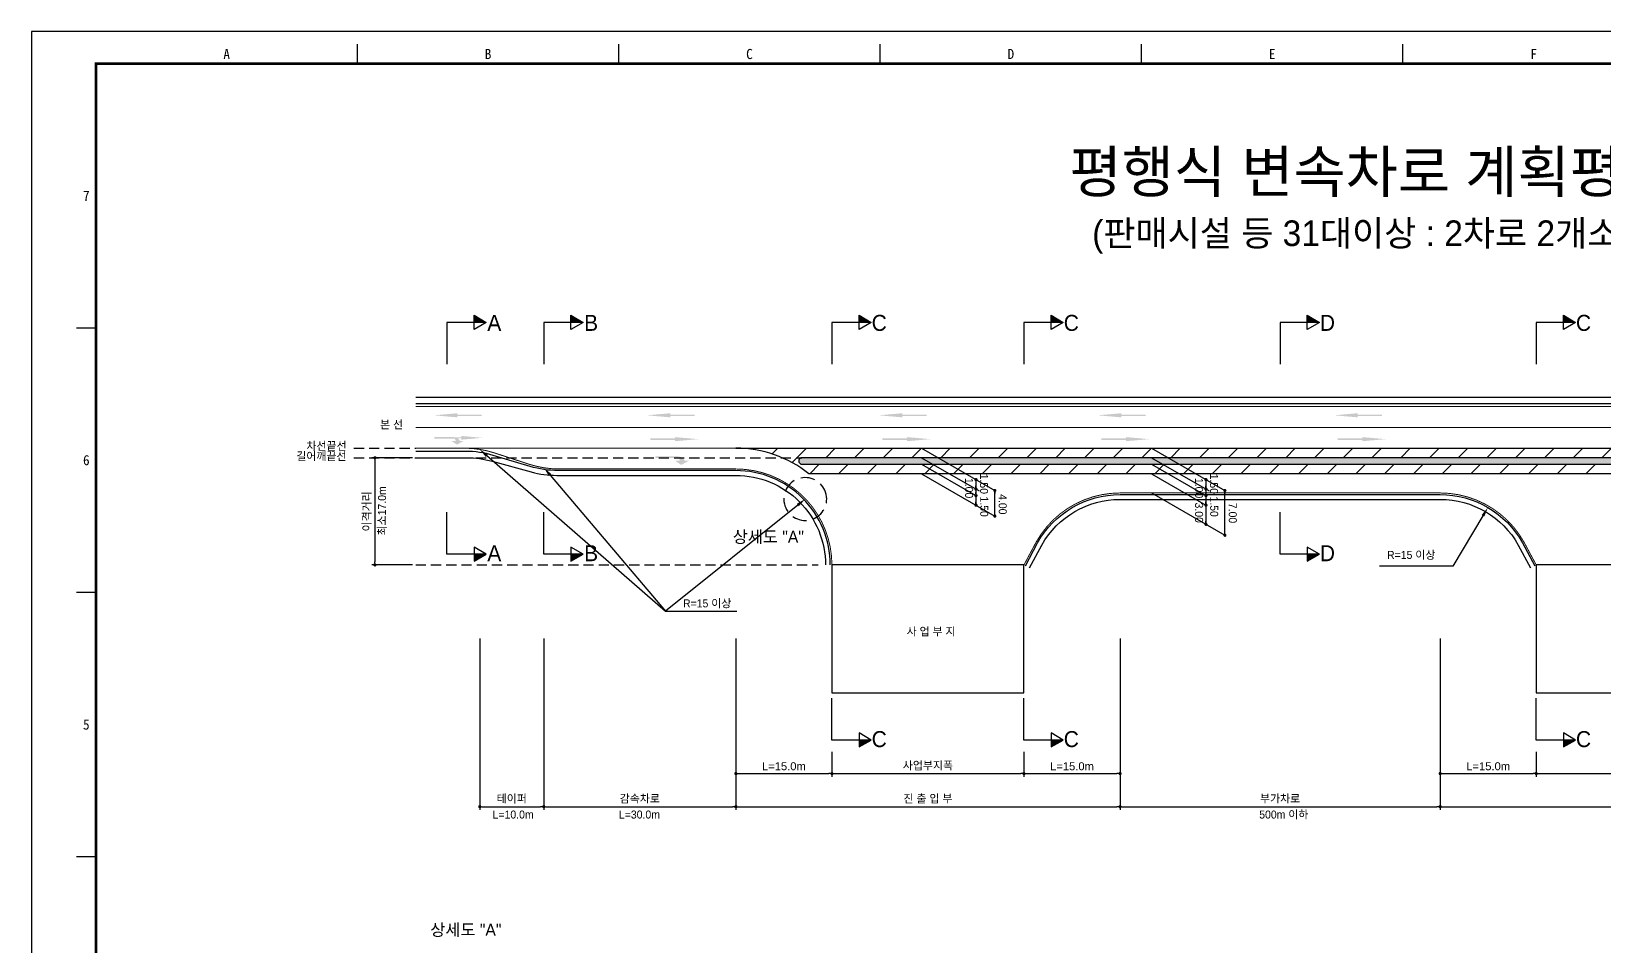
# Model space of a CAD drawing. Header units: millimetres. Extents: x 471 to 894, y -7 to 293.
# Drawn here: x 470.9 to 716.6, y 149.6 to 292.7 of the extents above; entities that cross this region are included whole.
import ezdxf
from ezdxf.enums import TextEntityAlignment as Align

# ---------------------------------------------------------------- set-up
doc = ezdxf.new("R2010")
doc.units = ezdxf.units.MM
doc.linetypes.add('HIDDEN', pattern=[9.525, 6.35, -3.175])
for name, color, linetype in [('CC-GSTR-0004', 4, 'Continuous'), ('CM-LANE-0030', 30, 'Continuous'), ('CZ-DIMT-0002', 7, 'Continuous'), ('CZ-LIN1-0007', 7, 'Continuous'), ('CZ-LIN2-0003', 3, 'Continuous'), ('CZ-LINE-0001', 7, 'Continuous'), ('CZ-TEXT-BOX0', 7, 'Continuous'), ('TITLE', 7, 'Continuous')]:
    doc.layers.add(name, color=color, linetype=linetype)
doc.styles.add('돋움', font='')
doc.styles.add('돋음체', font='')
doc.styles.get('돋움').set_extended_font_data('Dotum')
doc.styles.get('돋음체').set_extended_font_data('DotumChe')

# ---------------------------------------------------------------- blocks, each defined once
blk = doc.blocks.new('_Dot')
at = {"color": 0, "linetype": 'ByBlock', "lineweight": -2}
blk.add_line((-0.5, 0), (-1, 0), dxfattribs=at)
at = {"color": 0, "linetype": 'ByBlock', "const_width": 0.5}
blk.add_lwpolyline([(-0.25, 0, 1), (0.25, 0, 1)], format="xyb", close=True, dxfattribs=at)

msp = doc.modelspace()

# ---------------------------------------------------------------- hatches: boundary and pattern name
at = {"layer": 'CM-LANE-0030'}
h = msp.add_hatch(dxfattribs=at)
h.set_pattern_fill('ANSI31', color=30, style=0)
h.set_pattern_definition([(45, (-1982.7108, -3.273), (-2.245064, 2.245064), [])])
h.paths.add_polyline_path([(580.92, 227.55, -0.170323), (592.32, 223.55), (739.51, 223.55, -0.170323), (750.92, 227.55)])
h.paths.add_polyline_path([(740.6, 226.05, -0.750696), (740.86, 225.13, 0.001926), (740.74, 225.05), (591.09, 225.05, 0.001926), (590.97, 225.13, -0.750696), (591.24, 226.05)], flags=16)
at = {"layer": 'CZ-LIN1-0007'}
for points in [[(537.41, 233.01), (537.41, 232.8), (541.24, 232.8), (541.24, 232.58), (537.41, 232.58), (537.41, 232.37), (533.76, 232.69)], [(570.67, 233.01), (570.67, 232.8), (574.5, 232.8), (574.5, 232.58), (570.67, 232.58), (570.67, 232.37), (567.02, 232.69)], [(606.91, 233.01), (606.91, 232.8), (610.73, 232.8), (610.73, 232.58), (606.91, 232.58), (606.91, 232.37), (603.26, 232.69)], [(641.1, 233.01), (641.1, 232.8), (644.92, 232.8), (644.92, 232.58), (641.1, 232.58), (641.1, 232.37), (637.45, 232.69)], [(678.02, 233.01), (678.02, 232.8), (681.85, 232.8), (681.85, 232.58), (678.02, 232.58), (678.02, 232.37), (674.37, 232.69)], [(536.93, 229.28, -0.267976), (537.83, 228.68), (538.39, 228.68), (537.35, 228.1), (536.52, 228.67), (537.13, 228.68, 0.504994), (536.86, 229.04), (533.81, 229.06), (533.81, 229.3)], [(538.06, 229.46), (538.06, 229.26), (534.63, 229.27), (534.63, 229.07), (538.06, 229.07), (538.06, 228.88), (541.33, 229.17)], [(571.4, 229.28), (571.4, 229.07), (567.58, 229.07), (567.58, 228.85), (571.4, 228.85), (571.4, 228.64), (575.06, 228.96)], [(607.64, 229.28), (607.64, 229.07), (603.82, 229.07), (603.82, 228.85), (607.64, 228.85), (607.64, 228.64), (611.29, 228.96)], [(641.83, 229.28), (641.83, 229.07), (638.01, 229.07), (638.01, 228.85), (641.83, 228.85), (641.83, 228.64), (645.48, 228.96)], [(678.76, 229.28), (678.76, 229.07), (674.93, 229.07), (674.93, 228.85), (678.76, 228.85), (678.76, 228.64), (682.41, 228.96)], [(571.9, 226.27, -0.267976), (572.93, 225.58), (573.56, 225.58), (572.39, 224.93), (571.44, 225.57), (572.14, 225.58, 0.504994), (571.83, 226), (568.36, 226.02), (568.37, 226.29)]]:
    msp.add_hatch(color=256, dxfattribs=at).paths.add_polyline_path(points)
at = {"layer": 'CZ-LIN2-0003'}
h = msp.add_hatch(dxfattribs=at)
h.set_pattern_fill('CROSS', color=256, scale=0.075, style=0)
h.set_pattern_definition([(0, (-1982.7108, -3.27287), (0.47625, 0.47625), [0.238125, -0.714375]), (90, (-1982.59176, -3.39194), (-0.47625, 0.47625), [0.238125, -0.714375])])
h.paths.add_polyline_path([(740.74, 225.05, -0.001926), (740.86, 225.13, 0.750696), (740.6, 226.05), (591.24, 226.05, 0.750696), (590.97, 225.13, -0.001926), (591.09, 225.05)])
at = {"layer": 'CZ-LINE-0001'}
for points in [[(540.04, 248.32), (540.04, 247.22), (541.94, 247.22)], [(555.16, 248.32), (555.16, 247.22), (557.06, 247.22)], [(600.16, 248.32), (600.16, 247.22), (602.06, 247.22)], [(630.16, 248.32), (630.16, 247.22), (632.06, 247.22)], [(670.16, 248.32), (670.16, 247.22), (672.06, 247.22)], [(710.16, 248.32), (710.16, 247.22), (712.06, 247.22)], [(541.94, 211), (540.04, 211), (540.04, 209.9)], [(557.06, 211), (555.16, 211), (555.16, 209.9)], [(672.06, 211), (670.16, 211), (670.16, 209.9)], [(602.06, 181.93), (600.16, 181.93), (600.16, 180.84)], [(632.06, 181.93), (630.16, 181.93), (630.16, 180.84)], [(712.06, 181.93), (710.16, 181.93), (710.16, 180.84)]]:
    msp.add_hatch(color=256, dxfattribs=at).paths.add_polyline_path(points)

# ---------------------------------------------------------------- linework, layer by layer
at = {"color": 0, "linetype": 'ByBlock', "lineweight": -2}
for p, q in [((618.42, 222.39), (618.42, 222.14)), ((618.42, 221.39), (618.42, 221.64)), ((654.34, 222.39), (654.34, 222.14)), ((654.34, 221.39), (654.34, 221.64)), ((618.42, 220.89), (618.42, 220.64)), ((618.42, 220.39), (618.42, 220.64)), ((618.42, 218.89), (618.42, 219.14)), ((621.37, 220.69), (621.37, 220.44)), ((654.34, 220.89), (654.34, 220.64)), ((654.34, 220.39), (654.34, 220.64)), ((654.34, 218.89), (654.34, 219.14)), ((657.3, 220.69), (657.3, 220.44)), ((621.37, 217.19), (621.37, 217.44)), ((654.34, 215.89), (654.34, 216.14)), ((657.3, 214.19), (657.3, 214.44))]:
    msp.add_line(p, q, dxfattribs=at)
at = {"color": 0, "linetype": 'ByBlock', "const_width": 0.25}
for points in [[(618.42, 222.52, 1), (618.42, 222.77, 1)], [(618.42, 221.27, 1), (618.42, 221.02, 1)], [(618.42, 221.02, 1), (618.42, 221.27, 1)], [(621.37, 220.81, 1), (621.37, 221.06, 1)], [(654.34, 222.52, 1), (654.34, 222.77, 1)], [(654.34, 221.27, 1), (654.34, 221.02, 1)], [(654.34, 221.02, 1), (654.34, 221.27, 1)], [(657.3, 220.81, 1), (657.3, 221.06, 1)], [(618.42, 220.27, 1), (618.42, 220.02, 1)], [(618.42, 218.77, 1), (618.42, 218.52, 1)], [(654.34, 220.27, 1), (654.34, 220.02, 1)], [(654.34, 218.77, 1), (654.34, 218.52, 1)], [(621.37, 217.06, 1), (621.37, 216.81, 1)], [(654.34, 215.77, 1), (654.34, 215.52, 1)], [(657.3, 214.06, 1), (657.3, 213.81, 1)]]:
    msp.add_lwpolyline(points, format="xyb", close=True, dxfattribs=at)
at = {"layer": 'CC-GSTR-0004'}
for points in [[(530.92, 235.55), (845.92, 235.55)], [(530.92, 234.55), (845.92, 234.55)]]:
    msp.add_lwpolyline(points, dxfattribs=at)
for points in [[(595.67, 209.3, 0.414214), (580.92, 224.05), (553.12, 224.05), (553.12, 224.05, -0.072993), (548.81, 224.68), (548.81, 224.68), (543.02, 226.42), (543.02, 226.42, 0.072993), (538.71, 227.05), (538.71, 227.05), (530.92, 227.05)], [(530.92, 226.05), (538.89, 226.05, -0.067192), (542.87, 225.51), (548.96, 223.84, 0.067192), (552.94, 223.3), (580.92, 223.3, -0.414214), (594.92, 209.3)], [(626.14, 209.18), (628.05, 212.77, -0.271285), (640.92, 220.3), (690.92, 220.3, -0.271285), (703.78, 212.77), (705.7, 209.18)], [(626.8, 208.83), (628.71, 212.41, -0.27114), (640.92, 219.55), (690.92, 219.55, -0.27114), (703.12, 212.41), (705.03, 208.83)]]:
    msp.add_lwpolyline(points, format="xyb", dxfattribs=at)
at = {"layer": 'CM-LANE-0030', "color": 30}
for p, q in [((580.92, 227.55), (750.92, 227.55)), ((739.51, 223.55), (592.32, 223.55))]:
    msp.add_line(p, q, dxfattribs=at)
at = {"layer": 'CM-LANE-0030', "color": 30, "const_width": 0.15}
msp.add_lwpolyline([(530.92, 230.8), (845.92, 230.8)], dxfattribs=at)
at = {"layer": 'CM-LANE-0030', "color": 30}
msp.add_arc((580.92, 209.3), 18.25, 51.3359, 90, dxfattribs=at)
at = {"layer": 'CZ-LIN1-0007', "const_width": 0.15}
for points in [[(530.92, 234.05), (845.92, 234.05)], [(559.73, 227.55), (580.92, 227.55)]]:
    msp.add_lwpolyline(points, dxfattribs=at)
for points in [[(530.92, 227.55), (538.54, 227.55), (538.54, 227.55, -0.07872), (543.18, 226.82), (543.18, 226.82), (548.66, 225.03, 0.07872), (553.29, 224.3), (580.92, 224.3, -0.414214), (595.92, 209.3)], [(625.92, 209.3), (627.83, 212.89, -0.27133), (640.92, 220.55), (690.92, 220.55, -0.27133), (704, 212.89), (705.92, 209.3)]]:
    msp.add_lwpolyline(points, format="xyb", dxfattribs=at)
at = {"layer": 'CZ-LIN1-0007', "linetype": 'HIDDEN', "const_width": 0.15}
msp.add_lwpolyline([(538.54, 227.55), (559.73, 227.55)], dxfattribs=at)
at = {"layer": 'CZ-LIN2-0003'}
msp.add_lwpolyline([(591.09, 225.05), (740.74, 225.05, -0.001926), (740.86, 225.13, 0.750696), (740.6, 226.05), (591.24, 226.05, 0.750696), (590.97, 225.13, -0.001926)], format="xyb", close=True, dxfattribs=at)
for points in [[(625.92, 209.3), (595.92, 209.3), (595.92, 189.3), (625.92, 189.3)], [(735.92, 209.3), (705.92, 209.3), (705.92, 189.3), (735.92, 189.3)]]:
    msp.add_lwpolyline(points, close=True, dxfattribs=at)
at = {"layer": 'CZ-LINE-0001'}
for p, q in [((540.04, 246.12), (540.04, 248.32)), ((540.04, 248.32), (541.94, 247.22)), ((555.16, 246.12), (555.16, 248.32)), ((555.16, 248.32), (557.06, 247.22)), ((600.16, 246.12), (600.16, 248.32)), ((600.16, 248.32), (602.06, 247.22)), ((630.16, 246.12), (630.16, 248.32)), ((630.16, 248.32), (632.06, 247.22)), ((670.16, 246.12), (670.16, 248.32)), ((670.16, 248.32), (672.06, 247.22)), ((710.16, 246.12), (710.16, 248.32)), ((710.16, 248.32), (712.06, 247.22)), ((541.94, 247.22), (535.8, 247.22)), ((535.8, 247.22), (535.8, 240.68)), ((541.94, 247.22), (540.04, 246.12)), ((557.06, 247.22), (550.92, 247.22)), ((550.92, 247.22), (550.92, 240.68)), ((557.06, 247.22), (555.16, 246.12)), ((602.06, 247.22), (595.92, 247.22)), ((595.92, 247.22), (595.92, 240.68)), ((602.06, 247.22), (600.16, 246.12)), ((632.06, 247.22), (625.92, 247.22)), ((625.92, 247.22), (625.92, 240.68)), ((632.06, 247.22), (630.16, 246.12)), ((672.06, 247.22), (665.92, 247.22)), ((665.92, 247.22), (665.92, 240.68)), ((672.06, 247.22), (670.16, 246.12)), ((712.06, 247.22), (705.92, 247.22)), ((705.92, 247.22), (705.92, 240.68)), ((712.06, 247.22), (710.16, 246.12)), ((530.42, 226.05), (524.04, 226.05)), ((609.92, 227.55), (621.37, 220.94)), ((609.92, 226.05), (618.92, 220.86)), ((645.84, 227.55), (657.3, 220.94)), ((645.84, 226.05), (654.84, 220.86)), ((524.54, 225.55), (524.54, 209.8)), ((609.92, 225.05), (618.42, 220.14)), ((645.84, 225.05), (654.34, 220.14)), ((609.92, 223.55), (621.37, 216.94)), ((618.42, 222.14), (618.42, 218.64)), ((645.84, 223.55), (654.34, 218.64)), ((654.34, 222.14), (654.34, 215.64)), ((621.37, 216.94), (621.37, 220.94)), ((645.84, 220.55), (657.3, 213.94)), ((657.3, 213.94), (657.3, 220.94)), ((535.8, 211), (535.8, 217.54)), ((550.92, 211), (550.92, 217.54)), ((665.92, 211), (665.92, 217.54)), ((541.94, 211), (540.04, 212.1)), ((540.04, 212.1), (540.04, 209.9)), ((557.06, 211), (555.16, 212.1)), ((555.16, 212.1), (555.16, 209.9)), ((672.06, 211), (670.16, 212.1)), ((670.16, 212.1), (670.16, 209.9)), ((530.42, 209.3), (524.04, 209.3)), ((541.94, 211), (535.8, 211)), ((540.04, 209.9), (541.94, 211)), ((557.06, 211), (550.92, 211)), ((555.16, 209.9), (557.06, 211)), ((672.06, 211), (665.92, 211)), ((670.16, 209.9), (672.06, 211)), ((569.94, 202.09), (581.07, 202.09)), ((540.92, 197.78), (540.92, 171.01)), ((550.92, 197.78), (550.92, 171.01)), ((550.92, 197.78), (550.92, 171.01)), ((580.92, 197.78), (580.92, 171.01)), ((640.92, 197.78), (640.92, 171.01)), ((690.92, 197.78), (690.92, 171.01)), ((595.92, 181.93), (595.92, 188.48)), ((625.92, 181.93), (625.92, 188.48)), ((705.92, 181.93), (705.92, 188.48)), ((602.06, 181.93), (595.92, 181.93)), ((602.06, 181.93), (600.16, 183.03)), ((600.16, 183.03), (600.16, 180.84)), ((600.16, 180.84), (602.06, 181.93)), ((632.06, 181.93), (625.92, 181.93)), ((632.06, 181.93), (630.16, 183.03)), ((630.16, 183.03), (630.16, 180.84)), ((630.16, 180.84), (632.06, 181.93)), ((712.06, 181.93), (705.92, 181.93)), ((712.06, 181.93), (710.16, 183.03)), ((710.16, 183.03), (710.16, 180.84)), ((710.16, 180.84), (712.06, 181.93)), ((580.92, 180.06), (580.92, 171.01)), ((580.92, 180.06), (580.92, 176.18)), ((595.92, 180.06), (595.92, 176.18)), ((595.92, 180.06), (595.92, 176.18)), ((625.92, 180.06), (625.92, 176.18)), ((625.92, 180.06), (625.92, 176.18)), ((640.92, 180.06), (640.92, 171.01)), ((640.92, 180.06), (640.92, 176.18)), ((690.92, 180.06), (690.92, 171.01)), ((690.92, 180.06), (690.92, 176.18)), ((705.92, 180.06), (705.92, 176.18)), ((705.92, 180.06), (705.92, 176.18)), ((581.42, 176.68), (595.42, 176.68)), ((596.42, 176.68), (625.42, 176.68)), ((626.42, 176.68), (640.42, 176.68)), ((691.42, 176.68), (705.42, 176.68)), ((706.42, 176.68), (735.42, 176.68)), ((541.42, 171.51), (550.42, 171.51)), ((551.42, 171.51), (580.42, 171.51)), ((581.42, 171.51), (640.42, 171.51)), ((641.42, 171.51), (690.42, 171.51)), ((691.42, 171.51), (750.42, 171.51))]:
    msp.add_line(p, q, dxfattribs=at)
at = {"layer": 'CZ-LINE-0001', "linetype": 'HIDDEN', "ltscale": 0.25}
for p, q in [((521.26, 227.55), (530.92, 227.55)), ((521.26, 226.05), (591.24, 226.05)), ((530.92, 209.3), (593.75, 209.3))]:
    msp.add_line(p, q, dxfattribs=at)
at = {"layer": 'CZ-LINE-0001', "linetype": 'HIDDEN', "ltscale": 0.35}
msp.add_line((595.09, 219.99), (595.09, 219.99), dxfattribs=at)
at = {"layer": 'CZ-LINE-0001'}
for points in [[(542.02, 226.38), (569.94, 202.09)], [(551.92, 223.34), (569.94, 202.09)], [(590.59, 218.66), (569.94, 202.09)], [(697.61, 216.99), (692.9, 209.09), (681.42, 209.09)]]:
    msp.add_lwpolyline(points, dxfattribs=at)
at = {"layer": 'CZ-LINE-0001', "linetype": 'HIDDEN', "ltscale": 0.35}
msp.add_arc((591.76, 219.6), 3.35, 6.7667, 6.749, dxfattribs=at)
at = {"layer": 'CZ-LINE-0001'}
for points in [[(541.85, 226.19), (540.89, 227.37), (542.18, 226.57)], [(551.72, 223.18), (550.95, 224.48), (552.11, 223.5)], [(590.44, 218.86), (591.76, 219.6), (590.75, 218.47)], [(697.39, 217.11), (698.38, 218.27), (697.82, 216.86)]]:
    msp.add_solid(points, dxfattribs=at)
at = {"layer": 'TITLE', "color": 7, "linetype": 'Continuous'}
for p, q in [((521.81, 287.66), (521.81, 290.68)), ((562.63, 287.66), (562.63, 290.68)), ((603.46, 287.66), (603.46, 290.68)), ((644.28, 287.66), (644.28, 290.68)), ((685.11, 287.66), (685.11, 290.68)), ((480.98, 246.33), (477.96, 246.33)), ((480.98, 205), (477.96, 205)), ((480.98, 163.67), (477.96, 163.67))]:
    msp.add_line(p, q, dxfattribs=at)
at = {"layer": 'TITLE'}
msp.add_lwpolyline([(470.9, -6.68), (894.26, -6.68), (894.26, 292.7), (470.9, 292.7)], close=True, dxfattribs=at)
at = {"layer": 'TITLE', "linetype": 'Continuous', "const_width": 0.403}
msp.add_lwpolyline([(480.98, -1.65), (480.98, 287.66), (889.23, 287.66), (889.23, -1.65)], close=True, dxfattribs=at)

# ---------------------------------------------------------------- block references
at = {"layer": 'CZ-LINE-0001', "xscale": 0.5, "yscale": 0.5, "zscale": 0.5}
for p, rotation in [((524.54, 226.05), 90), ((524.54, 209.3), 270), ((580.92, 176.68), 180), ((595.92, 176.68), 180), ((625.92, 176.68), 180), ((690.92, 176.68), 180), ((705.92, 176.68), 180), ((540.92, 171.51), 180), ((550.92, 171.51), 180), ((580.92, 171.51), 180), ((640.92, 171.51), 180), ((690.92, 171.51), 180)]:
    msp.add_blockref('_Dot', p, dxfattribs=dict(at, rotation=rotation))
for p in [(595.92, 176.68), (625.92, 176.68), (640.92, 176.68), (705.92, 176.68), (550.92, 171.51), (580.92, 171.51), (640.92, 171.51), (690.92, 171.51)]:
    msp.add_blockref('_Dot', p, dxfattribs=at)

# ---------------------------------------------------------------- texts
at = {"layer": 'CZ-DIMT-0002', "style": '돋움'}
for s, height, p in [('A', 2.5, (543.19, 247.14)), ('B', 2.5, (558.31, 247.14)), ('C', 2.5, (603.31, 247.14)), ('C', 2.5, (633.31, 247.14)), ('D', 2.5, (673.31, 247.14)), ('C', 2.5, (713.31, 247.14)), ('본 선', 1.25, (527.14, 231.24)), ('차선끝선', 1.25, (516.98, 227.89)), ('길어깨끝선', 1.25, (516.19, 226.29)), ('상세도 "A"', 1.875, (585.99, 213.7)), ('A', 2.5, (543.19, 211.13)), ('B', 2.5, (558.31, 211.13)), ('D', 2.5, (673.31, 211.13)), ('R=15 이상', 1.25, (686.4, 210.86)), ('R=15 이상', 1.25, (576.44, 203.29)), ('사 업 부 지', 1.25, (611.41, 198.89)), ('C', 2.5, (603.31, 182.07)), ('C', 2.5, (633.31, 182.07)), ('C', 2.5, (713.31, 182.07)), ('L=10.0m', 1.25, (546.13, 170.28)), ('L=30.0m', 1.25, (565.86, 170.28)), ('500m 이하', 1.25, (666.5, 170.28))]:
    msp.add_text(s, height=height, dxfattribs=at).set_placement(p, align=Align.MIDDLE_CENTER)
msp.add_text('최소17.0m', height=1.25, rotation=90, dxfattribs=at).set_placement((526.28, 213.91))
at = {"layer": 'CZ-DIMT-0002', "char_height": 1.25, "attachment_point": 5, "rotation": 270, "style": '돋움'}
for s, insert in [('1.00', (617.34, 221.31)), ('1.50', (619.67, 221.98)), ('1.00', (653.26, 221.31)), ('1.50', (655.59, 221.98)), ('1.50', (619.7, 218.41)), ('4.00', (622.59, 218.78)), ('3.00', (653.26, 217.46)), ('1.50', (655.62, 218.41)), ('7.00', (658.52, 217.41))]:
    msp.add_mtext(s, dxfattribs=dict(at, insert=insert))
at = {"layer": 'CZ-LINE-0001', "insert": (523.34, 217.67), "char_height": 1.25, "attachment_point": 5, "rotation": 90, "style": '돋움'}
msp.add_mtext('\\A1;이격거리', dxfattribs=at)
at = {"layer": 'CZ-LINE-0001', "char_height": 1.25, "attachment_point": 5, "style": '돋움'}
for s, insert in [('\\A1;{\\fArial|b0|i0|c0|p32;L=15.0m}', (588.42, 177.82)), ('\\A1;사업부지폭', (610.92, 177.87)), ('\\A1;{\\fArial|b0|i0|c0|p32;L=15.0m}', (633.42, 177.82)), ('\\A1;{\\fArial|b0|i0|c0|p32;L=15.0m}', (698.42, 177.82)), ('\\A1;테이퍼', (545.92, 172.7)), ('\\A1;감속차로', (565.92, 172.7)), ('\\A1;진 출 입 부', (610.92, 172.7)), ('\\A1;부가차로', (665.92, 172.7))]:
    msp.add_mtext(s, dxfattribs=dict(at, insert=insert))
at = {"layer": 'CZ-TEXT-BOX0', "style": '돋움'}
msp.add_text('상세도 "A"', height=1.875, dxfattribs=at).set_placement((538.75, 152.27), align=Align.MIDDLE_CENTER)
at = {"layer": 'TITLE', "color": 3, "linetype": 'Continuous', "style": '돋음체'}
for s, p in [('A', (501.39, 289.17)), ('B', (542.22, 289.17)), ('C', (583.04, 289.17)), ('D', (623.87, 289.17)), ('E', (664.69, 289.17)), ('F', (705.52, 289.17)), ('7', (479.47, 267)), ('6', (479.47, 225.67)), ('5', (479.47, 184.34))]:
    msp.add_text(s, height=1.59, dxfattribs=at).set_placement(p, align=Align.MIDDLE)
at = {"layer": 'TITLE', "style": '돋움'}
for s, height, p in [('평행식 변속차로 계획평면도', 6.5, (684.32, 270.78)), ('(판매시설 등 31대이상 : 2차로 2개소 연결)', 4, (684.36, 261.15))]:
    msp.add_text(s, height=height, dxfattribs=at).set_placement(p, align=Align.MIDDLE_CENTER)

doc.saveas('drawing.dxf')
